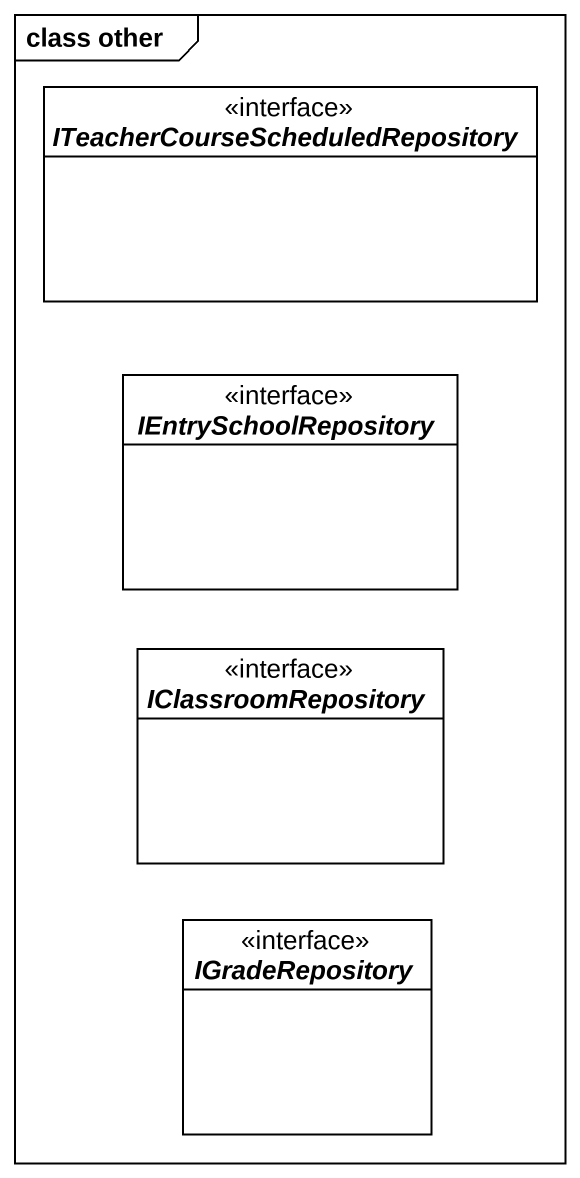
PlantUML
@startuml
mainframe class other
hide circle
hide empty members
interface "ITeacherCourseScheduledRepository" as ITeacherCourseScheduledRepos
interface IEntrySchoolRepository
interface IClassroomRepository
interface IGradeRepository
@enduml
